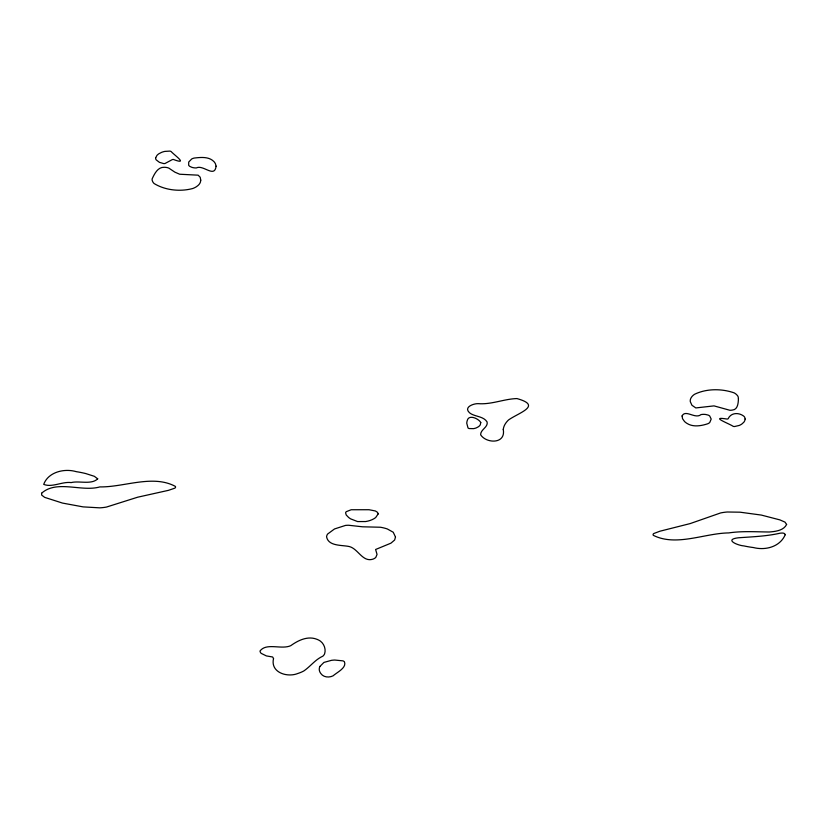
<?xml version="1.0" encoding="UTF-8"?>
<svg xmlns="http://www.w3.org/2000/svg" width="828" height="828" viewBox="0 0 828 828"><rect width="100%" height="100%" fill="white"/><g stroke="black" fill="none" stroke-linecap="round" stroke-linejoin="round"><path stroke-width="1.24" d="M319.887 666.457L323.924 662.421L331.469 660.33A27.51 15.887 0 0 1 334.678 660.04L342.958 660.858A5.517 3.188 0 0 1 344.427 661.779C346.922 667.813 337.027 672.295 333.073 675.834C329.037 677.832 323.469 677.428 320.757 673.454A18.516 10.692 0 0 1 319.867 666.457M480.768 422.508L480.292 424.754A8.021 4.637 0 0 1 479.567 425.758A12.254 7.069 0 0 1 478.232 426.855L476.504 427.786A9.263 5.351 0 0 1 475.676 428.107A9.853 5.692 0 0 1 473.502 428.645L469.124 428.552A3.24 1.873 0 0 1 468.027 427.972L466.744 423.211A41.1 23.733 0 0 1 467.127 420.955C468.389 413.783 478.75 418.699 480.768 422.508M216.077 166.159C214.69 178.517 203.212 164.348 196.391 167.929A8.021 4.626 0 0 1 194.083 167.815A8.735 5.04 0 0 1 191.754 167.287L189.85 166.407A5.931 3.426 0 0 1 188.67 165.238L188.722 162.029L191.723 158.966A7.938 4.585 0 0 1 194.207 158.055C200.759 157.289 209.07 156.399 214.028 161.698A20.162 11.644 0 0 1 215.508 163.965L216.077 166.159M395.494 537.051L394.625 540.032L390.93 543.168L375.612 549.492L377.04 554.398L375.819 557.379A8.497 4.906 0 0 1 372.848 559.179C362.571 562.429 358.172 548.809 349.354 546.563C342.026 544.876 328.426 546.48 326.584 536.844A14.832 8.559 0 0 1 327.619 534.039L334.512 528.957L345.473 525.428A13.734 7.928 0 0 1 348.816 525.273L362.498 526.794L380.394 527.239A29.994 17.316 0 0 1 387.359 528.978L393.248 532.249L395.494 537.051M682.075 415.956L682.551 418.709L684.508 421.483A20.162 11.644 0 0 0 687.012 423.418C693.233 427.351 701.233 425.913 707.816 423.75A7.938 4.585 0 0 0 709.762 422.477L711.19 419.061L709.689 415.956A5.931 3.426 0 0 0 707.992 415.035L705.746 414.497A8.735 5.04 0 0 0 703.251 414.352A8.021 4.626 0 0 0 700.974 414.611C695.23 419.413 685.429 409.032 682.075 415.956M273.54 658.529C270.166 672.564 287.326 677.77 297.78 673.495A29.984 17.316 0 0 0 303.907 670.908C310.51 666.354 315.282 659.574 322.837 656.18A13.797 7.969 0 0 0 324.607 653.83C326.097 649.369 324.203 644.008 320.477 641.193A14.832 8.559 0 0 0 316.813 639.257C307.685 635.656 298.121 640.386 290.763 645.674C281.385 649.908 266.481 642.404 260.023 650.984A8.497 4.906 0 0 0 261.213 653.375L266.368 655.911L272.629 656.987L273.54 658.529M97.704 478.843C91.318 485.022 79.074 480.519 71.187 482.579C62.214 481.399 52.081 487.816 43.708 484.37C48.21 472.022 64.305 468.141 76.259 471.66A71.291 41.162 0 0 1 85.76 473.564L94.361 476.317L97.704 478.843M738.421 398.817C738.276 403.039 737.841 409.736 732.283 410.088A8.466 4.896 0 0 1 729.892 410.274L714.005 405.886L695.83 407.935L691.949 405.275L690.314 401.715A16.663 9.626 0 0 1 690.976 398.02L691.856 396.684A17.916 10.34 0 0 1 694.588 394.273C706.543 388.467 721.705 388.529 734.115 392.855A15.732 9.087 0 0 1 736.351 394.407L737.386 395.494A11.095 6.407 0 0 1 738.234 397.14L738.421 398.817M155.685 157.775L155.654 158.324A7.659 4.419 0 0 0 156.181 159.856L159.442 162.35L163.613 163.561A3.736 2.153 0 0 0 164.989 163.52L172.307 159.597A2.215 1.273 0 0 1 173.425 159.473C188.732 165.227 174.718 155.416 171.085 151.503A3.633 2.101 0 0 0 169.854 151.1L164.834 151.4A15.277 8.818 0 0 0 161.646 152.342L158.914 153.739A14.687 8.477 0 0 0 156.937 155.436L155.685 157.775M378.199 513.877L375.674 517.562A18.516 10.692 0 0 1 365.676 521.547L357.582 521.568L350.648 518.877A27.51 15.877 0 0 1 348.588 517.428L346.228 514.985L345.607 512.884A5.517 3.188 0 0 1 346.259 511.683L351.175 509.748L369.019 509.727L375.405 510.979L377.496 512.315L378.199 513.877M785.234 534.712C780.007 546.873 765.548 550.641 753.459 547.556A71.301 41.162 0 0 1 743.823 545.9C737.665 545.455 723.662 539.535 738.317 537.796C752.31 536.772 766.397 536.327 780.142 533.18C781.746 533.066 784.747 532.559 785.234 534.712M200.759 180.162L200.438 182.025A16.663 9.626 0 0 1 198.037 185.472L196.546 186.621A17.916 10.34 0 0 1 192.769 188.505C180.193 191.899 165.207 190.337 154.112 183.537A15.732 9.087 0 0 1 152.704 181.684L152.228 180.473A11.095 6.407 0 0 1 152.197 178.755C154.453 173.87 157.765 167.018 164.141 167.277A8.477 4.896 0 0 1 166.521 167.473L167.266 167.618A6.614 3.819 0 0 1 168.902 168.167L174.884 172.162L179.676 174.232L198.13 175.174L200.19 177.233L200.759 180.162M745.117 419.02L744.879 420.303A14.687 8.477 0 0 1 743.803 422.249L741.847 424.029A15.277 8.818 0 0 1 739.228 425.447L734.55 426.534A3.633 2.101 0 0 1 733.173 426.348C729.22 423.584 708.84 416.101 727.108 419.071A2.215 1.273 0 0 0 728.122 418.771C730.917 412.592 738.452 412.292 743.482 415.935A7.659 4.419 0 0 1 744.734 417.322L745.117 419.02M503.258 429.39C506.022 444.243 486.378 443.694 480.654 434.814C480.323 429.587 488.334 427.289 487.102 421.959C483.8 416.66 476.659 416.753 471.598 414.135A14.386 8.311 0 0 1 469.31 412.551C463.494 407.065 473.73 403.412 478.274 403.66C491.594 404.685 503.91 398.951 516.92 398.568C542.775 405.73 518.794 412.644 508.506 419.982A37.622 21.725 0 0 0 505.359 423.76A34.931 20.172 0 0 0 503.538 427.983L503.258 429.39M786.6 524.455C783.712 530.582 775.339 531.514 769.264 532C755.726 531.866 742.167 530.914 728.702 532.921C704.628 533.201 676.29 546.842 653.354 535.354A2.97 1.718 0 0 1 653.747 533.542L659.895 531.224L690.21 523.575L720.577 512.956A31.133 17.978 0 0 1 727.284 512.004L740.035 512.19L761.294 515.068L779.872 519.88L785.006 522.126L786.6 524.455M41.576 493.25L41.7 495.123L44.691 497.369L62.504 503.082L83.1 506.881L99.712 507.843A31.133 17.978 0 0 0 106.491 507.057L137.634 497.214L168.498 490.331L174.811 488.168A2.97 1.718 0 0 0 175.35 486.378C152.766 474.227 123.931 487.33 99.888 486.905C81.713 492.215 56.79 479.505 41.576 493.25"/></g></svg>
